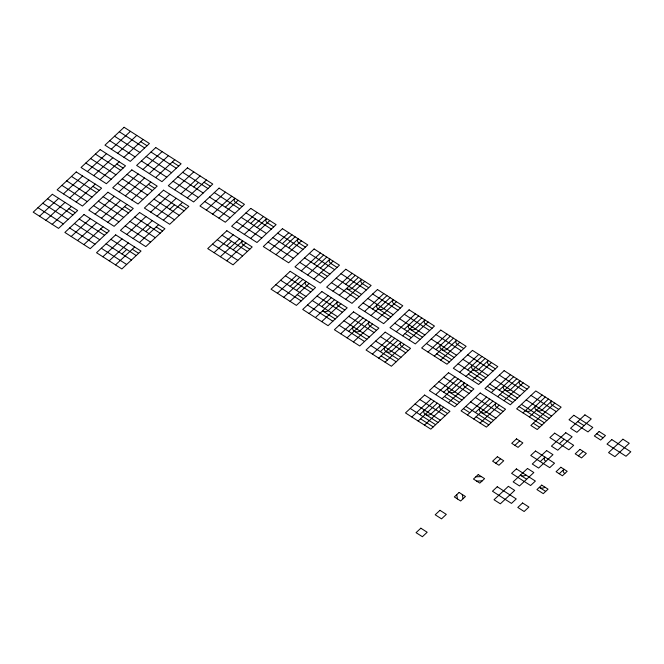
<?xml version="1.0" encoding="UTF-8"?>
<svg xmlns="http://www.w3.org/2000/svg" width="664" height="664" viewBox="0 0 664 664"><rect width="100%" height="100%" fill="white"/><g stroke="black" fill="none" stroke-linecap="round" stroke-linejoin="round"><path stroke-width="1" d="M39.533 216.215L58.673 198.345M63.453 193.88L82.593 176.01M87.374 171.544L106.514 153.674M111.295 149.209L130.434 131.339M45.866 220.274L65.006 202.404M69.786 197.938L88.926 180.068M93.707 175.603L112.847 157.733M117.628 153.26L136.767 135.398M52.199 224.324L71.338 206.462M76.119 201.989L95.259 184.119M100.04 179.653L119.18 161.784M123.96 157.318L143.1 139.448M71.206 236.5L90.337 218.63M95.126 214.157L114.258 196.295M119.047 191.821L138.178 173.96M142.968 169.486L162.099 151.616M77.539 240.551L96.67 222.681M101.459 218.215L120.591 200.345M125.38 195.88L144.511 178.01M149.3 173.545L168.432 155.675M83.871 244.609L103.003 226.739M107.792 222.274L126.924 204.404M131.713 199.939L150.844 182.069M155.633 177.603L174.765 159.733M102.87 256.777L122.01 238.907M126.791 234.442L145.931 216.572M150.711 212.107L169.851 194.237M174.632 189.771L193.772 171.901M109.203 260.836L128.343 242.966M133.124 238.501L152.263 220.631M157.044 216.165L176.184 198.295M180.965 193.83L200.105 175.96M121.944 253.93L126.724 249.465M145.864 231.595L150.645 227.121M169.785 209.26L174.566 204.786M193.705 186.924L198.486 182.451M115.536 264.894L134.676 247.025M139.457 242.551L158.596 224.689M163.377 220.216L182.517 202.354M187.298 197.88L206.438 180.019M206.305 210.056L225.436 192.186M212.638 214.107L231.769 196.237M225.37 207.201L234.94 198.27A3.992 2.988 9 0 0 235.712 202.528L242.045 206.587M218.971 218.166L238.102 200.296M214.049 252.669L233.188 234.799M237.969 230.333L257.109 212.463M226.789 245.763L231.57 241.298M250.71 223.428L255.491 218.962M220.382 256.727L239.521 238.857M244.302 234.392L263.442 216.522M233.122 249.822L242.684 240.883A3.992 2.988 9 0 0 243.464 245.149L249.797 249.207M257.043 227.486L266.604 218.547A3.992 2.988 9 0 0 267.384 222.813L273.717 226.864M226.714 260.786L245.854 242.916M250.635 238.451L269.775 220.581M269.642 250.618L288.774 232.749M282.374 243.713L291.944 234.774M275.975 254.669L295.106 236.807M288.707 247.763L298.277 238.832A3.992 2.988 9 0 0 299.049 243.09L305.382 247.149M282.308 258.728L301.448 240.858M277.386 293.231L296.526 275.361M301.307 270.895L320.446 253.025M290.127 286.325L299.688 277.394M314.047 263.99L323.609 255.059M283.719 297.289L302.859 279.419M307.639 274.954L326.779 257.084M296.459 290.384L306.029 281.453A3.992 2.988 9 0 0 306.801 285.711L313.134 289.77M320.38 268.048L329.95 259.109A3.992 2.988 9 0 0 330.722 263.376L337.055 267.434M290.052 301.348L309.192 283.478M313.972 279.013L333.112 261.143M309.059 313.516L328.19 295.646M332.979 291.181L352.111 273.311M321.791 306.61L331.361 297.671M345.712 284.275L355.281 275.336M315.392 317.575L334.523 299.705M339.312 295.239L358.444 277.369M321.725 321.625L340.864 303.755M345.645 299.29L364.785 281.42M340.723 333.793L359.863 315.931M364.644 311.457L383.784 293.596M348.675 331.361L363.025 317.956M372.595 309.026L386.946 295.621M347.056 337.851L366.196 319.982M370.977 315.516L390.117 297.646M353.397 341.91L372.529 324.04M377.318 319.575L396.449 301.705M372.396 354.078L391.528 336.208M396.317 331.743L415.448 313.873M380.347 351.638L394.698 338.242M404.268 329.303L418.619 315.906M378.729 358.137L397.869 340.267M402.65 335.801L421.789 317.931M385.062 362.195L404.202 344.325M408.982 339.852L428.122 321.99M427.981 352.028L447.121 334.158M435.933 349.588L450.292 336.183M434.314 356.078L453.454 338.208M440.655 360.137L459.787 342.267M411.813 416.975L430.944 399.106M435.733 394.64L454.865 376.77M459.654 372.305L478.786 354.435M419.764 414.535L434.115 401.139M443.685 392.2L458.036 378.804M467.605 369.865L481.956 356.468M418.146 421.034L437.286 403.164M442.066 398.699L461.206 380.829M465.987 376.363L485.127 358.494M424.479 425.093L443.618 407.223M448.399 402.757L467.539 384.888M472.32 380.422L491.46 362.552M467.398 414.925L486.538 397.055M491.319 392.59L510.458 374.72M475.349 412.485L489.708 399.081M499.27 390.15L513.629 376.745M473.739 418.984L492.871 401.114M497.66 396.64L516.791 378.779M480.072 423.034L499.204 405.164M503.993 400.699L523.124 382.829M522.991 412.867L542.131 395.005M545.293 397.031L530.943 410.435A3.992 2.988 9 0 1 525.382 410.634M529.324 416.926L548.464 399.056M554.797 403.114L530.876 425.45L537.209 429.508L561.13 407.173L535.79 390.947L516.658 408.816L541.99 425.043M495.767 463.215L500.556 458.749M514.907 445.345L519.688 440.879M540.239 461.571L545.028 457.106A3.992 2.988 9 0 0 545.8 461.364M559.379 443.701L564.159 439.236M559.237 473.739L564.026 469.274A3.992 2.988 9 0 0 564.798 473.532M578.377 455.869L583.158 451.404M475.856 476.818L481.417 476.619M476.636 481.085L482.189 480.877M140.71 141.681L147.043 145.74M172.374 161.966L178.707 166.025M204.047 182.251L210.38 186.302M368.719 287.711L362.386 283.661A3.992 2.988 9 0 1 361.614 279.395L352.044 288.325A3.992 2.988 9 0 1 346.483 288.533L359.158 296.65M400.392 307.996L394.059 303.938A3.992 2.988 9 0 1 393.287 299.68L383.717 308.611A3.992 2.988 9 0 1 378.156 308.818A3.992 2.988 9 0 1 377.384 304.552M432.065 328.273L425.724 324.223A3.992 2.988 9 0 1 424.952 319.957L415.382 328.896A3.992 2.988 9 0 1 409.829 329.095A3.992 2.988 9 0 1 409.049 324.837M463.729 348.558L457.396 344.5A3.992 2.988 9 0 1 456.624 340.242L447.055 349.173A3.992 2.988 9 0 1 441.494 349.38A3.992 2.988 9 0 1 440.722 345.122M495.402 368.844L489.061 364.785A3.992 2.988 9 0 1 488.289 360.519L478.719 369.458A3.992 2.988 9 0 1 473.166 369.665A3.992 2.988 9 0 1 472.386 365.399M527.067 389.121L520.734 385.062A3.992 2.988 9 0 1 519.962 380.804L510.392 389.735A3.992 2.988 9 0 1 504.831 389.942A3.992 2.988 9 0 1 504.059 385.684M558.739 409.406L552.406 405.347A3.992 2.988 9 0 1 551.626 401.089L542.056 410.02A3.992 2.988 9 0 1 536.504 410.227A3.992 2.988 9 0 1 535.724 405.961M577.738 421.574L584.071 425.632M596.737 433.741L603.07 437.8M119.312 131.746L144.652 147.972M150.985 152.031L176.317 168.258M182.65 172.316L207.99 188.535M214.323 192.593L239.654 208.82M245.987 212.878L271.327 229.105M277.66 233.155L302.991 249.382M309.324 253.441L334.664 269.667M340.997 273.717L366.329 289.944M372.662 294.003L398.002 310.229M404.334 314.288L429.666 330.514M435.999 334.565L461.339 350.791M467.672 354.85L493.003 371.076M499.336 375.127L524.676 391.353M531.009 395.412L556.341 411.638M114.532 136.22L139.863 152.438M146.196 156.496L171.536 172.723M177.869 176.782L203.201 193.008M209.533 197.059L234.873 213.285M241.206 217.344L266.538 233.57M272.871 237.629L298.211 253.847M304.544 257.906L329.875 274.132M336.208 278.191L361.548 294.418M367.881 298.468L393.212 314.694M399.554 318.753L424.885 334.98M431.218 339.03L456.55 355.257M462.891 359.315L488.223 375.542M494.555 379.601L519.895 395.819M526.228 399.877L551.56 416.104M321.152 272.306L327.485 276.365M378.156 308.818L390.822 316.927M409.829 329.095L422.495 337.212M441.494 349.38L454.159 357.489M473.166 369.665L485.832 377.774M504.831 389.942L517.497 398.06M536.504 410.227L549.169 418.337M109.743 140.685L135.082 156.911M141.415 160.962L166.747 177.188M173.08 181.247L198.42 197.474M204.753 201.532L230.084 217.751M236.417 221.809L261.757 238.036M268.09 242.094L293.422 258.321M299.763 262.371L325.094 278.598M331.427 282.656L356.759 298.883M363.1 302.942L388.432 319.16M394.765 323.219L420.104 339.445M426.437 343.504L451.769 359.73M458.102 363.781L483.442 380.007M489.775 384.066L515.106 400.292M521.439 404.343L546.779 420.569M405.04 333.569L411.373 337.619M436.713 353.846L449.379 361.963M468.377 374.131L481.043 382.24M487.376 386.299L493.717 390.357M500.05 394.408L512.716 402.525M519.049 406.584L544.38 422.802M533.267 423.217L539.6 427.276M116.789 164.025L123.122 168.075M148.454 184.302L154.787 188.36M180.127 204.587L186.459 208.637M344.799 310.046L338.466 305.996A3.992 2.988 9 0 1 337.694 301.73L328.124 310.669A3.992 2.988 9 0 1 322.563 310.868L335.237 318.986M376.471 330.332L370.138 326.273A3.992 2.988 9 0 1 369.367 322.015L359.797 330.946A3.992 2.988 9 0 1 354.236 331.153A3.992 2.988 9 0 1 353.464 326.887M408.144 350.609L401.803 346.558A3.992 2.988 9 0 1 401.031 342.292L391.461 351.231A3.992 2.988 9 0 1 385.908 351.43A3.992 2.988 9 0 1 385.128 347.172M471.481 391.179L465.14 387.12A3.992 2.988 9 0 1 464.368 382.854L454.798 391.793A3.992 2.988 9 0 1 449.246 392.001A3.992 2.988 9 0 1 448.466 387.734M503.146 411.456L496.813 407.406A3.992 2.988 9 0 1 496.041 403.139L486.471 412.07A3.992 2.988 9 0 1 480.91 412.278A3.992 2.988 9 0 1 480.138 408.02M95.392 154.081L120.732 170.308M127.065 174.366L152.396 190.593M158.729 194.652L184.069 210.87M222.066 235.214L247.406 251.44M285.404 275.776L310.744 292.002M317.077 296.061L342.408 312.279M348.741 316.338L374.081 332.564M380.414 336.623L405.745 352.85M443.751 377.185L469.083 393.412M475.424 397.462L500.756 413.689M90.611 158.555L115.943 174.781M122.276 178.832L147.615 195.058M153.948 199.117L179.28 215.343M217.286 239.679L242.617 255.906M280.623 280.241L305.955 296.468M312.287 300.526L337.627 316.753M343.96 320.803L369.292 337.03M375.633 341.088L400.965 357.315M438.97 381.651L464.302 397.877M470.635 401.936L495.975 418.162M297.231 294.642L303.564 298.7M354.236 331.153L366.901 339.262M385.908 351.43L398.574 359.548M449.246 392.001L461.912 400.11M480.91 412.278L493.576 420.395M85.822 163.02L111.162 179.247M117.495 183.297L142.826 199.524M149.159 203.582L174.499 219.809M212.497 244.144L237.837 260.371M275.842 284.707L301.174 300.933M307.507 304.992L332.838 321.218M339.179 325.277L364.511 341.495M370.844 345.554L396.184 361.78M434.181 386.116L459.521 402.342M465.854 406.401L491.186 422.628M381.119 355.904L387.452 359.954M444.457 396.466L457.123 404.575M463.464 408.634L469.797 412.693M476.129 416.743L488.795 424.86M92.869 186.36L99.202 190.41M124.533 206.637L130.866 210.695M156.206 226.922L162.539 230.972M447.561 413.514L441.22 409.456A3.992 2.988 9 0 1 440.448 405.198L430.878 414.128A3.992 2.988 9 0 1 425.325 414.336A3.992 2.988 9 0 1 424.545 410.07M71.471 176.425L96.811 192.643M103.144 196.702L128.476 212.928M134.809 216.987L160.148 233.213M419.831 399.521L445.162 415.747M66.69 180.89L92.022 197.117M98.355 201.167L123.695 217.394M130.028 221.452L155.359 237.679M415.05 403.986L440.381 420.212M425.325 414.336L437.991 422.445M526.66 479.234L520.327 475.175A3.992 2.988 9 0 0 525.888 474.976M545.667 491.401L539.326 487.351A3.992 2.988 9 0 0 544.887 487.144M61.901 185.356L87.241 201.582M93.574 205.641L118.906 221.859M125.239 225.918L150.579 242.144M410.261 408.451L435.601 424.678M420.536 418.801L433.202 426.911M68.948 208.695L75.281 212.746M100.613 228.972L106.945 233.031M132.285 249.257L138.618 253.316M47.551 198.76L72.891 214.978M79.224 219.037L104.555 235.263M110.888 239.322L136.228 255.549M42.77 203.225L68.101 219.452M74.434 223.502L99.774 239.729M106.107 243.788L131.439 260.014M37.981 207.691L63.321 223.917M69.654 227.976L94.985 244.194M101.318 248.253L126.658 264.479M462.277 494.489L463.057 498.747M456.724 494.688L457.496 498.954M52.34 194.286L33.2 212.156L58.532 228.383L77.671 210.513L52.34 194.286M76.26 171.951L57.121 189.821L82.452 206.047L101.592 188.178L76.26 171.951M100.181 149.616L81.041 167.486L106.373 183.712L125.513 165.842L100.181 149.616M124.102 127.28L104.962 145.15L130.293 161.377L149.433 143.507L124.102 127.28M84.004 214.572L64.873 232.441L90.204 248.668L109.344 230.798L84.004 214.572M107.925 192.236L88.793 210.106L114.125 226.333L133.265 208.463L107.925 192.236M131.845 169.901L112.714 187.771L138.046 203.997L157.185 186.127L131.845 169.901M155.766 147.566L136.635 165.436L161.966 181.654L181.106 163.792L155.766 147.566M115.677 234.857L96.537 252.718L121.869 268.945L141.009 251.075L115.677 234.857M139.598 212.513L120.458 230.383L145.79 246.61L164.929 228.74L139.598 212.513M163.518 190.178L144.378 208.048L169.71 224.274L188.85 206.404L163.518 190.178M187.439 167.843L168.299 185.712L193.631 201.939L212.77 184.069L187.439 167.843M219.103 188.128L199.972 205.998L225.303 222.224L244.443 204.354L219.103 188.128M226.856 230.748L207.716 248.61L233.056 264.836L252.187 246.966L226.856 230.748M250.776 208.413L231.636 226.275L256.976 242.501L276.108 224.631L250.776 208.413M282.441 228.69L263.309 246.56L288.641 262.786L307.781 244.916L282.441 228.69M290.193 271.31L271.053 289.18L296.393 305.398L315.524 287.537L290.193 271.31M314.113 248.975L294.974 266.845L320.314 283.063L339.445 265.202L314.113 248.975M321.857 291.587L302.726 309.457L328.058 325.684L347.197 307.814L321.857 291.587M345.778 269.252L326.647 287.122L351.978 303.348L371.118 285.478L345.778 269.252M353.53 311.873L334.39 329.742L359.73 345.969L378.862 328.099L353.53 311.873M377.451 289.537L358.311 307.407L383.651 323.634L402.782 305.764L377.451 289.537M385.195 332.158L366.063 350.019L391.395 366.246L410.535 348.376L385.195 332.158M409.115 309.814L389.984 327.684L415.315 343.911L434.455 326.041L409.115 309.814M440.788 330.099L421.648 347.969L446.988 364.196L466.12 346.326L440.788 330.099M424.611 395.055L405.48 412.925L430.811 429.143L449.951 411.282L424.611 395.055M448.532 372.72L429.401 390.59L454.732 406.808L473.872 388.946L448.532 372.72M472.453 350.384L453.321 368.246L478.653 384.473L497.792 366.603L472.453 350.384M480.205 392.997L461.065 410.867L486.405 427.093L505.536 409.223L480.205 392.997M504.125 370.661L484.986 388.531L510.325 404.758L529.457 386.888L504.125 370.661M420.843 528.195L416.054 532.661L422.387 536.719L427.176 532.254L420.843 528.195M439.975 510.325L435.194 514.791L441.527 518.85L446.308 514.384L439.975 510.325M459.114 492.456L454.325 496.921L460.658 500.98L465.447 496.514L459.114 492.456M478.246 474.586L473.465 479.059L479.798 483.11L484.579 478.644L478.246 474.586M497.386 456.716L492.605 461.189L498.938 465.24L503.719 460.774L497.386 456.716M516.526 438.854L511.736 443.32L518.069 447.378L522.859 442.905L516.526 438.854M497.253 486.754L492.464 491.227L511.471 503.395L516.252 498.93L497.253 486.754M516.385 468.892L511.604 473.357L530.602 485.525L535.391 481.06L516.385 468.892M535.524 451.022L530.735 455.487L549.742 467.655L554.523 463.19L535.524 451.022M554.656 433.152L549.875 437.618L568.874 449.785L573.663 445.32L554.656 433.152M573.796 415.282L569.015 419.748L588.014 431.915L592.794 427.45L573.796 415.282M508.367 486.347L494.016 499.751L500.349 503.802L514.7 490.406L508.367 486.347M527.506 468.477L513.156 481.881L519.489 485.94L533.839 472.536L527.506 468.477M546.638 450.607L532.287 464.011L538.62 468.07L552.971 454.666L546.638 450.607M565.778 432.737L551.427 446.142L557.76 450.2L572.111 436.796L565.778 432.737M584.918 414.875L570.559 428.272L576.891 432.33L591.25 418.926L584.918 414.875M522.585 502.98L517.804 507.454L524.137 511.504L528.918 507.039L522.585 502.98M541.724 485.118L536.935 489.584L543.268 493.634L548.057 489.169L541.724 485.118M560.856 467.249L556.075 471.714L562.408 475.773L567.189 471.299L560.856 467.249M579.996 449.379L575.207 453.844L581.548 457.903L586.329 453.437L579.996 449.379M599.127 431.509L594.346 435.974L600.679 440.033L605.468 435.567L599.127 431.509M611.801 439.618L607.012 444.091L626.019 456.259L630.8 451.794L611.801 439.618M622.915 439.211L608.564 452.616L614.897 456.666L629.248 443.27L622.915 439.211"/></g></svg>
